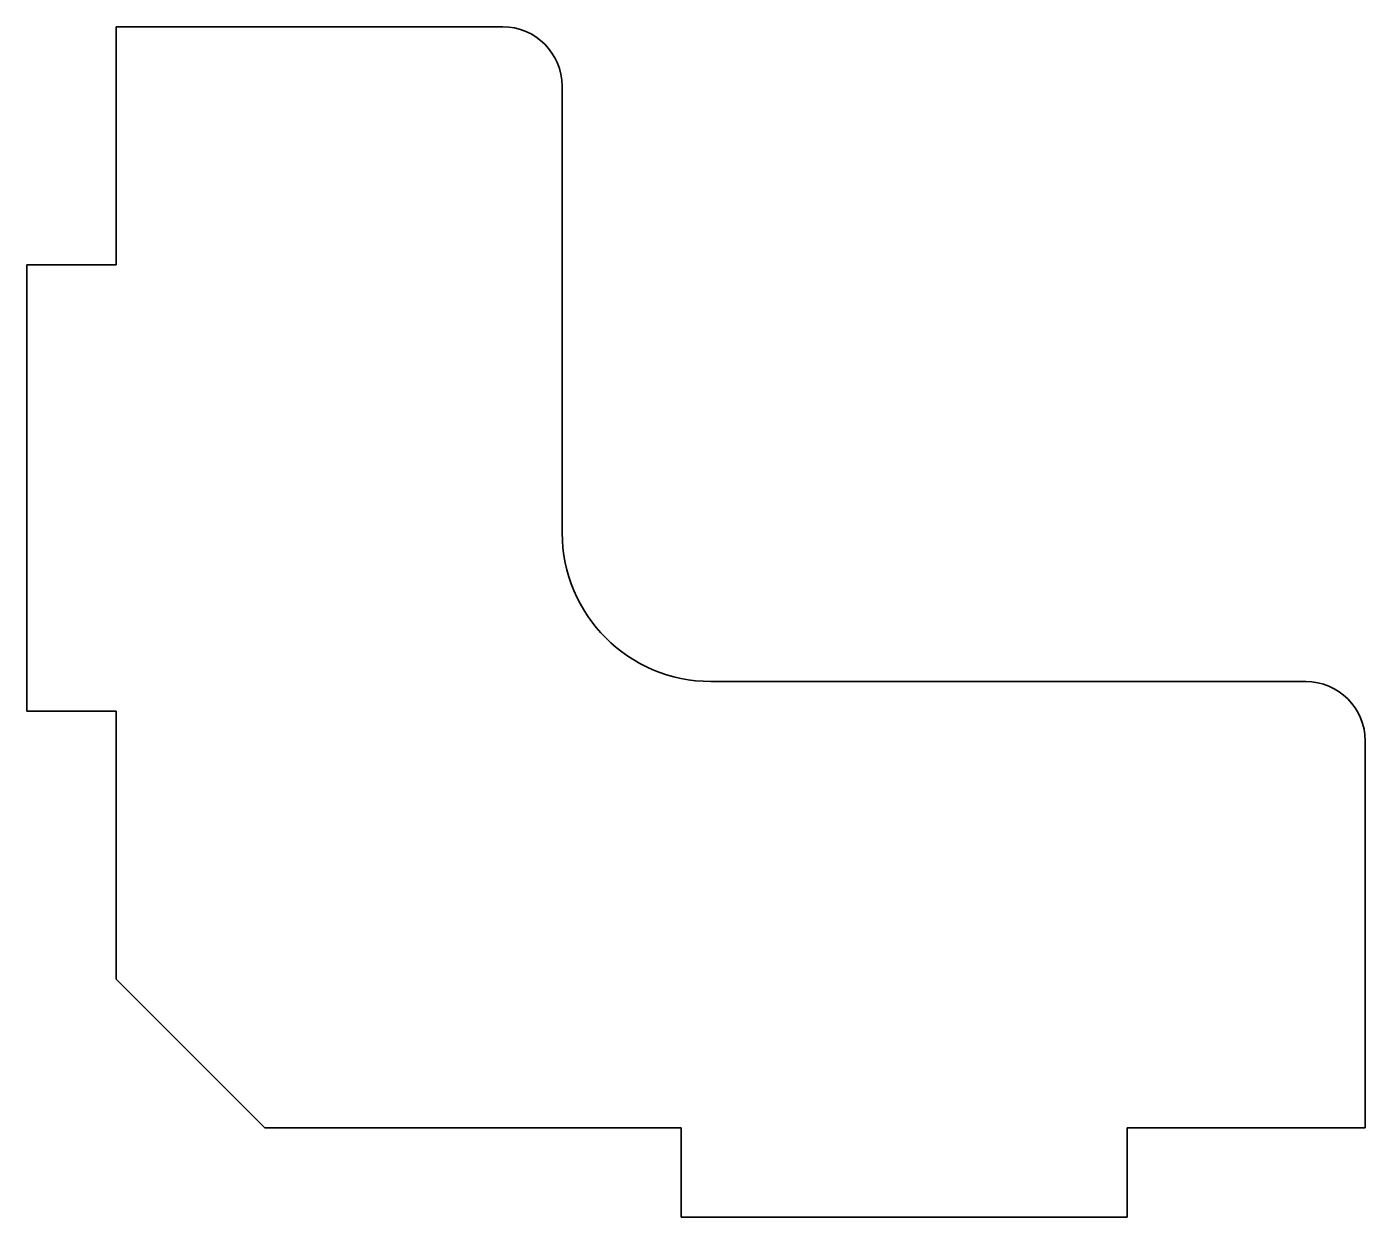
# Model space of a CAD drawing. Header units: millimetres. Extents: x 0 to 45, y 0 to 40.
import ezdxf

# ---------------------------------------------------------------- set-up
doc = ezdxf.new("R2010")
doc.units = ezdxf.units.MM
doc.layers.add('SIMUMAK Visible (ISO)', color=7, linetype='Continuous', lineweight=35)

# ---------------------------------------------------------------- blocks, each defined once
blk = doc.blocks.new('SIL-026-CRRT-01_Sheet_7_SIL-026-CRRT-01')
at = {"layer": 'SIMUMAK Visible (ISO)'}
for p, q in [((-19.5, 12), (-19.5, 20)), ((-19.5, 20), (-6.5, 20)), ((-4.5, 18), (-4.5, 3)), ((-22.5, 12), (-22.5, -3)), ((-19.5, 12), (-22.5, 12)), ((0.5, -2), (20.5, -2)), ((-22.5, -3), (-19.5, -3)), ((-19.5, -12), (-19.5, -3)), ((22.5, -4), (22.5, -17)), ((-19.5, -12), (-14.5, -17)), ((-0.5, -17), (-14.5, -17)), ((-0.5, -17), (-0.5, -20)), ((14.5, -20), (14.5, -17)), ((22.5, -17), (14.5, -17)), ((-0.5, -20), (14.5, -20))]:
    blk.add_line(p, q, dxfattribs=at)
at = {"layer": 'SIMUMAK Visible (ISO)', "extrusion": (0, 0, -1)}
for centre in [(6.5, 18), (-20.5, -4)]:
    blk.add_arc(centre, 2, 90, 180, dxfattribs=at)
at = {"layer": 'SIMUMAK Visible (ISO)'}
blk.add_arc((0.5, 3), 5, 180, 270, dxfattribs=at)

msp = doc.modelspace()

# ---------------------------------------------------------------- block references
msp.add_blockref('SIL-026-CRRT-01_Sheet_7_SIL-026-CRRT-01', (22.5, 20))

doc.saveas('drawing.dxf')
